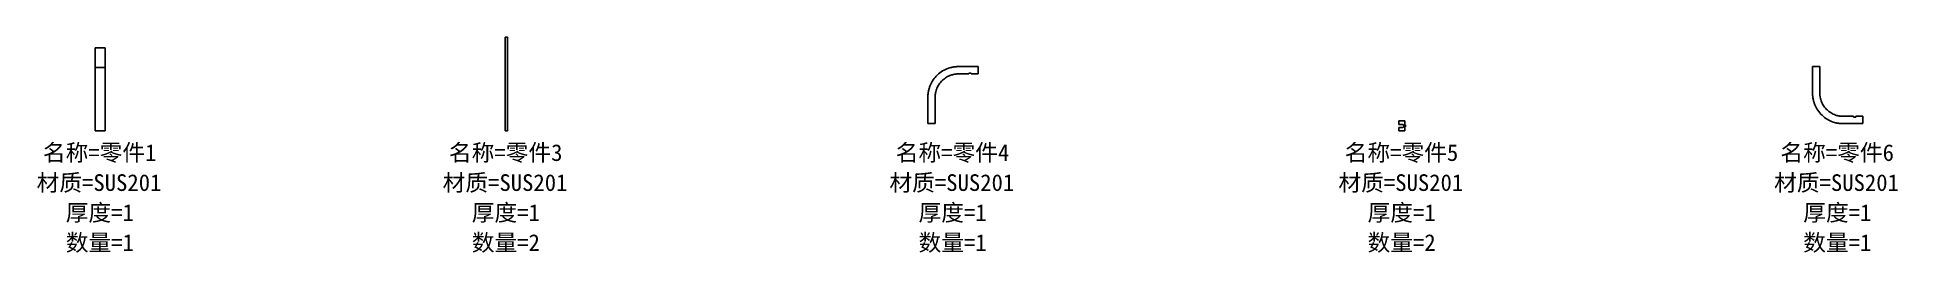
# Model space of a CAD drawing. Header units: millimetres. Extents: x -95 to 2697, y -183 to 141.
import ezdxf

# ---------------------------------------------------------------- set-up
doc = ezdxf.new("R2010")
doc.units = ezdxf.units.MM
doc.layers.add('零件信息', color=131, linetype='Continuous')
doc.styles.add('SLDTEXTSTYLE1', font='', dxfattribs={"bigfont": 'bigfont'})
doc.styles.get('SLDTEXTSTYLE1').set_extended_font_data('宋体')

msp = doc.modelspace()

# ---------------------------------------------------------------- linework, layer by layer
at = {"color": 7, "linetype": 'Continuous', "lineweight": 25}
for p, q in [((611, 140.7), (607.5, 140.7)), ((607.5, 140.7), (607.5, 110.7)), ((611, 140.7), (611, 110.7)), ((7.5, 125), (-7.5, 125)), ((-7.5, 125), (-7.5, 95)), ((7.5, 125), (7.5, 95)), ((7.5, 95), (-7.5, 95)), ((-7.5, 95), (-7.5, 0)), ((7.5, 0), (7.5, 95)), ((607.5, 110.7), (607.5, 0)), ((611, 0), (611, 110.7)), ((1297.5, 85.5), (1303.3, 85.5)), ((1303.3, 85.5), (1303.3, 86.7)), ((1306.7, 86.7), (1303.3, 86.7)), ((1306.7, 85.5), (1306.7, 86.7)), ((1306.7, 85.5), (1312.5, 85.5)), ((1312.5, 85.5), (1317.5, 85.5)), ((1317.5, 96.5), (1317.5, 85.5)), ((2569.6, 96.5), (2580.6, 96.5)), ((7.5, 0), (-7.5, 0)), ((611, 0), (607.5, 0)), ((1242, 11), (1253, 11)), ((1948.6, 15), (1948.6, 9.8)), ((1957.6, 15), (1948.6, 15)), ((1948.6, 9.8), (1954.1, 9.8)), ((1948.6, 5.3), (1948.6, 0)), ((1954.1, 5.3), (1948.6, 5.3)), ((1948.6, 0), (1957.6, 0)), ((1957.6, 15), (1957.6, 9)), ((1957.6, 9), (1958.6, 9)), ((1958.6, 6), (1957.6, 6)), ((1957.6, 6), (1957.6, 0)), ((1958.6, 9), (1958.6, 6)), ((2630.9, 22), (2625.1, 22)), ((2630.9, 22), (2630.9, 20.8)), ((2630.9, 20.8), (2634.3, 20.8)), ((2634.3, 22), (2634.3, 20.8)), ((2640.1, 22), (2634.3, 22)), ((2645.1, 22), (2640.1, 22)), ((2645.1, 22), (2645.1, 11))]:
    msp.add_line(p, q, dxfattribs=at)
msp.add_arc((1954.1, 7.5), 2.25, 270, 90, dxfattribs=at)
for points, knots in [([(1317.5, 96.5), (1312.1, 96.5), (1306.6, 96.5), (1298.4, 96.5), (1295.7, 96.5), (1292.3, 96.5), (1291.6, 96.5), (1290.2, 96.5), (1289.5, 96.5), (1288.2, 96.5), (1287.5, 96.5), (1286, 96.5), (1285.2, 96.5), (1283.5, 96.4), (1282.8, 96.3), (1281.2, 96.1), (1280.5, 96), (1279, 95.7), (1278.2, 95.6), (1276.7, 95.2), (1275.9, 95), (1272.1, 94), (1269.1, 92.8), (1263.3, 89.7), (1260.6, 87.8), (1255.5, 83.5), (1253.2, 81.1), (1249.3, 75.9), (1247.7, 73.1), (1245.7, 68.9), (1245.1, 67.4), (1244.1, 64.5), (1243.6, 63.1), (1242.8, 60.1), (1242.5, 58.5), (1242.2, 55.9), (1242.1, 55.1), (1242.1, 53.5), (1242.1, 52.7), (1242, 51.2), (1242, 50.3), (1242, 48.6), (1242, 47.7), (1242, 45.2), (1242, 43.5), (1242, 38.4), (1242, 34.9), (1242, 24.7), (1242, 17.9), (1242, 11)], [0, 0, 0, 0, 0.125, 0.125, 0.1875, 0.1875, 0.203125, 0.203125, 0.21875, 0.21875, 0.234375, 0.234375, 0.25, 0.25, 0.265625, 0.265625, 0.28125, 0.28125, 0.296875, 0.296875, 0.3125, 0.3125, 0.375, 0.375, 0.4375, 0.4375, 0.5, 0.5, 0.5625, 0.5625, 0.59375, 0.59375, 0.625, 0.625, 0.65625, 0.65625, 0.671875, 0.671875, 0.6875, 0.6875, 0.707031, 0.707031, 0.726562, 0.726562, 0.765625, 0.765625, 0.84375, 0.84375, 1, 1, 1, 1]), ([(1253, 11), (1253, 17.9), (1253, 24.7), (1253, 34.9), (1253, 38.4), (1253, 43.5), (1253, 45.2), (1253, 47.8), (1253, 48.6), (1253, 50.3), (1253, 51.2), (1253, 52.7), (1253.1, 53.3), (1253.1, 54.4), (1253.1, 55), (1253.3, 56.5), (1253.5, 57.6), (1254.2, 60), (1254.5, 61.2), (1255.3, 63.5), (1255.8, 64.6), (1257.3, 67.8), (1258.6, 69.9), (1261.5, 73.8), (1263.3, 75.7), (1267.1, 78.9), (1269.2, 80.3), (1273.5, 82.7), (1275.8, 83.6), (1278.7, 84.4), (1279.3, 84.5), (1280.5, 84.8), (1281, 84.9), (1282.2, 85.1), (1282.9, 85.2), (1284, 85.4), (1284.6, 85.5), (1285.7, 85.5), (1286.2, 85.5), (1287.5, 85.5), (1288.2, 85.5), (1289.6, 85.5), (1290.2, 85.5), (1291.6, 85.5), (1292.3, 85.5), (1294.5, 85.5), (1296, 85.5), (1297.5, 85.5)], [0, 0, 0, 0, 0.15625, 0.15625, 0.234375, 0.234375, 0.2734375, 0.2734375, 0.2929688, 0.2929688, 0.3125, 0.3125, 0.328125, 0.328125, 0.34375, 0.34375, 0.375, 0.375, 0.40625, 0.40625, 0.4375, 0.4375, 0.5, 0.5, 0.5625, 0.5625, 0.625, 0.625, 0.6875, 0.6875, 0.703125, 0.703125, 0.71875, 0.71875, 0.734375, 0.734375, 0.75, 0.75, 0.765625, 0.765625, 0.78125, 0.78125, 0.796875, 0.796875, 0.8125, 0.8125, 0.8474742, 0.8474742, 0.8474742, 0.8474742]), ([(2645.1, 11), (2639.7, 11), (2634.2, 11), (2626, 11), (2623.3, 11), (2619.9, 11), (2619.2, 11), (2617.8, 11), (2617.1, 11), (2615.8, 11), (2615.1, 11), (2613.6, 11), (2612.8, 11.1), (2611.1, 11.2), (2610.4, 11.3), (2608.8, 11.5), (2608.1, 11.6), (2606.6, 11.8), (2605.8, 12), (2604.3, 12.3), (2603.5, 12.5), (2599.7, 13.6), (2596.7, 14.8), (2590.9, 17.9), (2588.1, 19.8), (2583.1, 24.1), (2580.8, 26.5), (2576.9, 31.7), (2575.2, 34.4), (2573.2, 38.7), (2572.7, 40.1), (2571.6, 43), (2571.2, 44.5), (2570.4, 47.5), (2570.1, 49.1), (2569.8, 51.7), (2569.7, 52.5), (2569.6, 54.1), (2569.6, 54.8), (2569.6, 56.4), (2569.6, 57.3), (2569.6, 59), (2569.6, 59.8), (2569.6, 62.4), (2569.6, 64.1), (2569.6, 69.2), (2569.6, 72.6), (2569.6, 82.9), (2569.6, 89.7), (2569.6, 96.5)], [0, 0, 0, 0, 0.125, 0.125, 0.1875, 0.1875, 0.203125, 0.203125, 0.21875, 0.21875, 0.234375, 0.234375, 0.25, 0.25, 0.265625, 0.265625, 0.28125, 0.28125, 0.296875, 0.296875, 0.3125, 0.3125, 0.375, 0.375, 0.4375, 0.4375, 0.5, 0.5, 0.5625, 0.5625, 0.59375, 0.59375, 0.625, 0.625, 0.65625, 0.65625, 0.671875, 0.671875, 0.6875, 0.6875, 0.707031, 0.707031, 0.726562, 0.726562, 0.765625, 0.765625, 0.84375, 0.84375, 1, 1, 1, 1]), ([(2625.1, 22), (2623.6, 22), (2622.1, 22), (2619.9, 22), (2619.2, 22), (2617.8, 22), (2617.1, 22), (2615.7, 22), (2615.1, 22), (2613.8, 22), (2613.3, 22.1), (2612.2, 22.1), (2611.6, 22.2), (2610.4, 22.3), (2609.8, 22.4), (2608.6, 22.7), (2608.1, 22.8), (2606.9, 23), (2606.3, 23.2), (2603.4, 24), (2601.1, 24.9), (2596.8, 27.2), (2594.7, 28.7), (2590.8, 31.9), (2589.1, 33.7), (2586.1, 37.7), (2584.9, 39.8), (2583.4, 43), (2582.9, 44.1), (2582.1, 46.4), (2581.8, 47.6), (2581.1, 50), (2580.9, 51.1), (2580.7, 52.6), (2580.7, 53.2), (2580.6, 54.3), (2580.6, 54.9), (2580.6, 56.4), (2580.6, 57.3), (2580.6, 59), (2580.6, 59.8), (2580.6, 62.4), (2580.6, 64.1), (2580.6, 69.2), (2580.6, 72.6), (2580.6, 82.9), (2580.6, 89.7), (2580.6, 96.5)], [0, 0, 0, 0, 0.0349742, 0.0349742, 0.0505992, 0.0505992, 0.0662242, 0.0662242, 0.0818492, 0.0818492, 0.0974742, 0.0974742, 0.1130992, 0.1130992, 0.1287242, 0.1287242, 0.1443492, 0.1443492, 0.1599742, 0.1599742, 0.2224742, 0.2224742, 0.2849742, 0.2849742, 0.3474742, 0.3474742, 0.4099742, 0.4099742, 0.4412242, 0.4412242, 0.4724742, 0.4724742, 0.5037242, 0.5037242, 0.5193492, 0.5193492, 0.5349742, 0.5349742, 0.5545055, 0.5545055, 0.5740367, 0.5740367, 0.6130992, 0.6130992, 0.6912242, 0.6912242, 0.8474742, 0.8474742, 0.8474742, 0.8474742])]:
    msp.add_open_spline(points, degree=3, knots=knots, dxfattribs=at)

# ---------------------------------------------------------------- texts
at = {"layer": '零件信息', "char_height": 25, "attachment_point": 2, "style": 'SLDTEXTSTYLE1'}
for s, insert in [('名称=零件1', (-0.9, -20)), ('名称=零件3', (608.4, -20)), ('名称=零件4', (1278.9, -20)), ('名称=零件5', (1952.7, -20)), ('名称=零件6', (2606.5, -20)), ('材质=SUS201', (-1.9, -65)), ('材质=SUS201', (607.4, -65)), ('材质=SUS201', (1277.9, -65)), ('材质=SUS201', (1951.7, -65)), ('材质=SUS201', (2605.5, -65)), ('厚度=1', (-0.7, -110)), ('厚度=1', (608.6, -110)), ('厚度=1', (1279.1, -110)), ('厚度=1', (1952.9, -110)), ('厚度=1', (2606.7, -110)), ('数量=1', (-0.7, -155)), ('数量=2', (608.6, -155)), ('数量=1', (1279.1, -155)), ('数量=2', (1952.9, -155)), ('数量=1', (2606.7, -155))]:
    msp.add_mtext(s, dxfattribs=dict(at, insert=insert))

doc.saveas('drawing.dxf')
